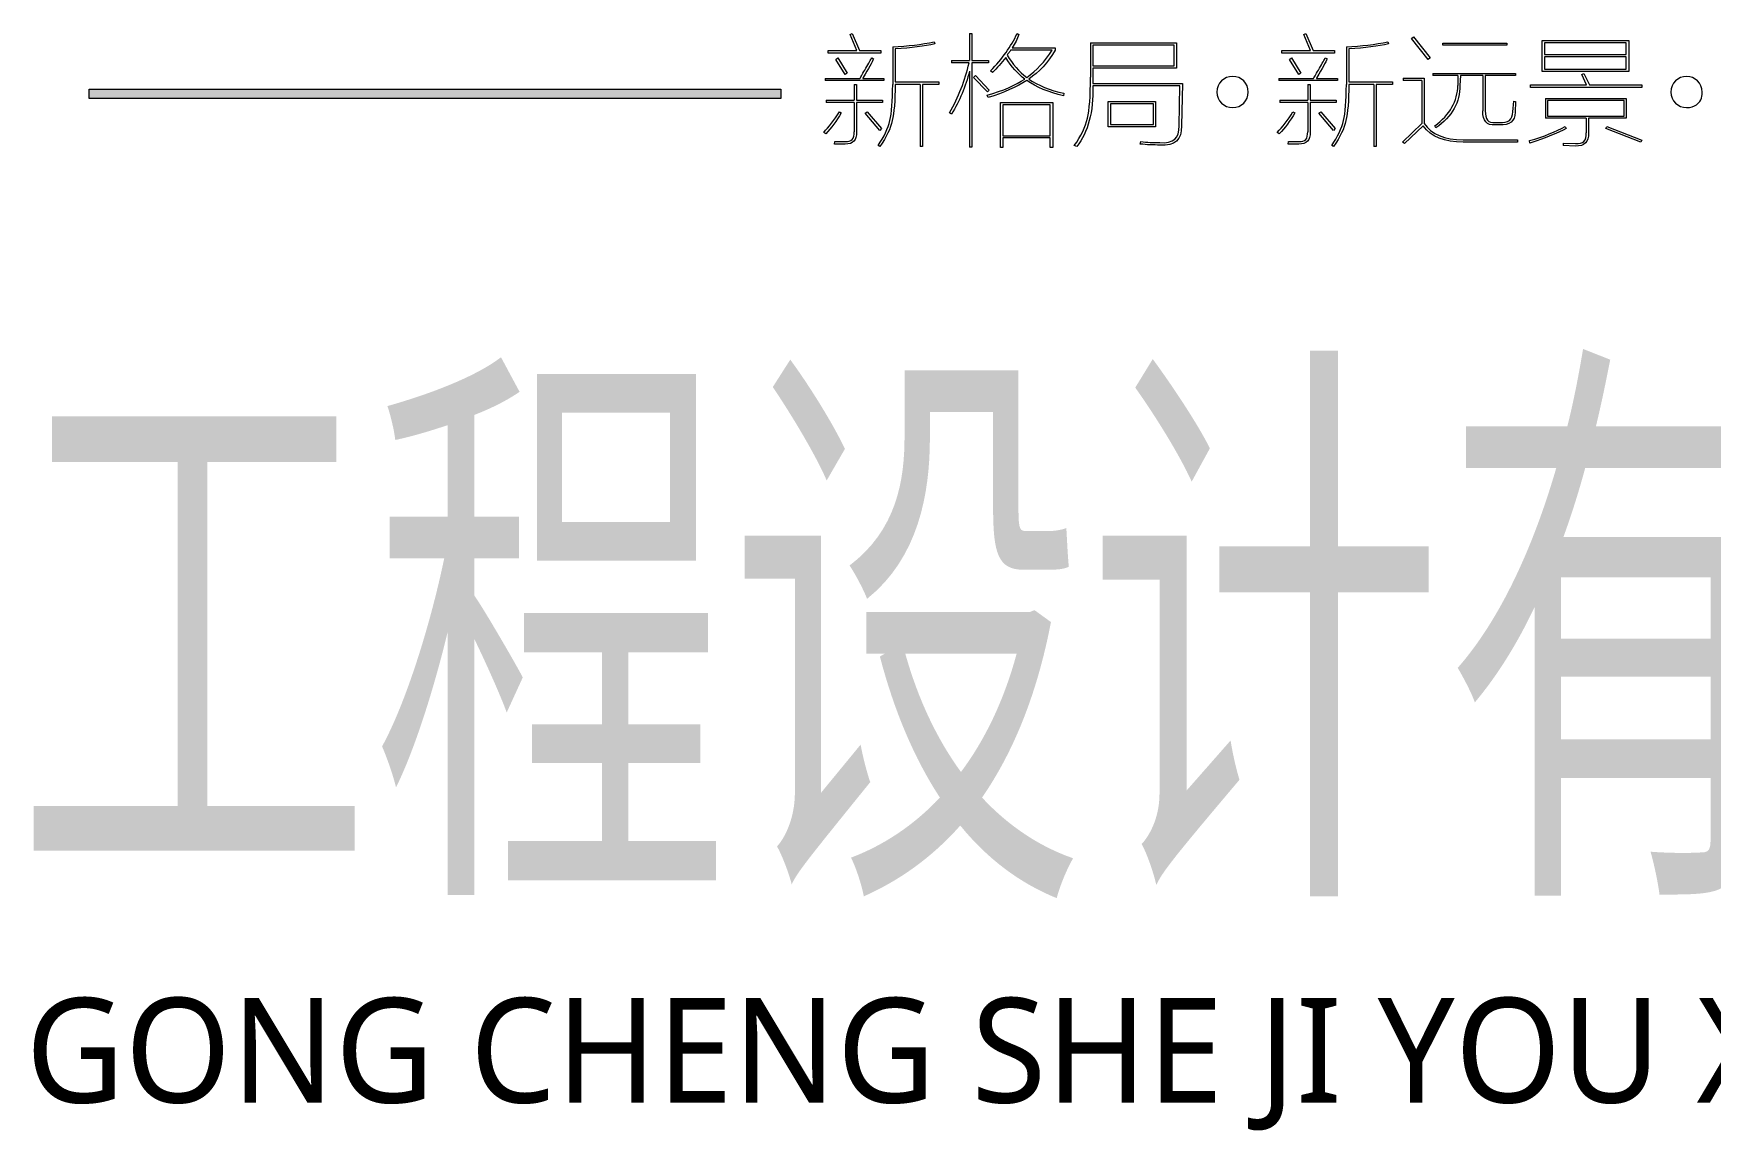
# Model space of a CAD drawing. Header units: inches. Extents: x -3272461 to -2504170, y 403793 to 1071042.
# Drawn here: x -2657139 to -2654256, y 762362 to 764248 of the extents above; entities that cross this region are included whole.
import ezdxf

# ---------------------------------------------------------------- set-up
doc = ezdxf.new("R2010")
doc.units = ezdxf.units.IN
doc.header["$LTSCALE"] = 1000
doc.header["$MEASUREMENT"] = 0
doc.layers.get('0').update_dxf_attribs({"lineweight": 18})
doc.layers.add('图层 1', color=7, linetype='Continuous', lineweight=18)
doc.styles.add('-黑体', font='', dxfattribs={"width": 0.7})
doc.styles.get('-黑体').set_extended_font_data('微软雅黑')

msp = doc.modelspace()

# ---------------------------------------------------------------- hatches: boundary and pattern name
msp.add_hatch(color=256).paths.add_polyline_path([(-2657043.1, 764152.3), (-2655854.5, 764152.3), (-2655854.5, 764136.3), (-2657043.1, 764136.3)], flags=0)

# ---------------------------------------------------------------- linework, layer by layer
at = {"lineweight": 9}
for p, q in [((-2655735.2, 764246.4), (-2655731.8, 764248)), ((-2655723.4, 764218.6), (-2655735.2, 764246.4)), ((-2655731.8, 764248), (-2655719.2, 764218.6)), ((-2655662, 764225.3), (-2655662, 764160.6)), ((-2655529.9, 764248), (-2655529.9, 764201.8)), ((-2655525.7, 764248), (-2655525.7, 764201.8)), ((-2655382.7, 764223.6), (-2655382.7, 764219.5)), ((-2655322.1, 764232.1), (-2655322.1, 764173.2)), ((-2655178.3, 764227.9), (-2655317.9, 764227.9)), ((-2655317.9, 764227.9), (-2655317.9, 764192.5)), ((-2655178.3, 764192.5), (-2655178.3, 764227.9)), ((-2655174.1, 764232.1), (-2655174.1, 764188.3)), ((-2654955.5, 764246.4), (-2654952.1, 764248)), ((-2654943.7, 764218.6), (-2654955.5, 764246.4)), ((-2654952.1, 764248), (-2654939.5, 764218.6)), ((-2654882.3, 764225.3), (-2654882.3, 764160.6)), ((-2654770.4, 764239.6), (-2654767, 764242.1)), ((-2654741.8, 764203.5), (-2654770.4, 764239.6)), ((-2654767, 764242.1), (-2654738.4, 764206)), ((-2654716.6, 764231.2), (-2654606.4, 764231.2)), ((-2654716.6, 764227.9), (-2654716.6, 764231.2)), ((-2654606.4, 764227.9), (-2654716.6, 764227.9)), ((-2654606.4, 764231.2), (-2654606.4, 764227.9)), ((-2654545.8, 764236.3), (-2654396.9, 764236.3)), ((-2654545.8, 764182.5), (-2654545.8, 764236.3)), ((-2654401.1, 764232.1), (-2654541.6, 764232.1)), ((-2654541.6, 764232.1), (-2654541.6, 764211.9)), ((-2654401.1, 764211.9), (-2654401.1, 764232.1)), ((-2654396.9, 764236.3), (-2654396.9, 764182.5)), ((-2655773, 764214.4), (-2655773, 764218.6)), ((-2655773, 764218.6), (-2655723.4, 764218.6)), ((-2655682.2, 764214.4), (-2655773, 764214.4)), ((-2655759.6, 764203.5), (-2655756.2, 764206)), ((-2655743.6, 764177.4), (-2655759.6, 764203.5)), ((-2655756.2, 764206), (-2655740.2, 764179.9)), ((-2655719.2, 764218.6), (-2655682.2, 764218.6)), ((-2655682.2, 764218.6), (-2655682.2, 764214.4)), ((-2655657.8, 764222), (-2655657.8, 764164.8)), ((-2655561, 764201.8), (-2655561, 764197.6)), ((-2655525.7, 764197.6), (-2655525.7, 764052.9)), ((-2655497.1, 764201.8), (-2655497.1, 764197.6)), ((-2654993.3, 764214.4), (-2654993.3, 764218.6)), ((-2654993.3, 764218.6), (-2654943.7, 764218.6)), ((-2654902.5, 764214.4), (-2654993.3, 764214.4)), ((-2654979.9, 764203.5), (-2654976.5, 764206)), ((-2654963.9, 764177.4), (-2654979.9, 764203.5)), ((-2654976.5, 764206), (-2654960.5, 764179.9)), ((-2654939.5, 764218.6), (-2654902.5, 764218.6)), ((-2654902.5, 764218.6), (-2654902.5, 764214.4)), ((-2654878.1, 764222), (-2654878.1, 764164.8)), ((-2654738.4, 764206), (-2654741.8, 764203.5)), ((-2654541.6, 764211.9), (-2654401.1, 764211.9)), ((-2654401.1, 764207.7), (-2654541.6, 764207.7)), ((-2654541.6, 764207.7), (-2654541.6, 764186.6)), ((-2654401.1, 764186.6), (-2654401.1, 764207.7)), ((-2655778.1, 764170.7), (-2655778.1, 764167.3)), ((-2655740.2, 764179.9), (-2655743.6, 764177.4)), ((-2655677.1, 764170.7), (-2655677.1, 764167.3)), ((-2655582.9, 764164.8), (-2655582.9, 764160.6)), ((-2655529.9, 764183.3), (-2655529.9, 764052.9)), ((-2655523.2, 764172.4), (-2655519.8, 764175.7)), ((-2655498.8, 764147.9), (-2655523.2, 764172.4)), ((-2655519.8, 764175.7), (-2655496.3, 764150.5)), ((-2655317.9, 764192.5), (-2655178.3, 764192.5)), ((-2655317.9, 764188.3), (-2655317.9, 764173.2)), ((-2655317.9, 764173.2), (-2655317.9, 764162.3)), ((-2654998.4, 764170.7), (-2654998.4, 764167.3)), ((-2654960.5, 764179.9), (-2654963.9, 764177.4)), ((-2654897.4, 764170.7), (-2654897.4, 764167.3)), ((-2654803.2, 764164.8), (-2654803.2, 764160.6)), ((-2654784.7, 764171.5), (-2654784.7, 764167.3)), ((-2654752.8, 764167.3), (-2654752.8, 764093.3)), ((-2654748.5, 764171.5), (-2654748.5, 764093.3)), ((-2654733.4, 764179.1), (-2654733.4, 764175.7)), ((-2654690.5, 764175.7), (-2654690.5, 764158.9)), ((-2654647.6, 764175.7), (-2654647.6, 764115.1)), ((-2654643.4, 764175.7), (-2654643.4, 764115.1)), ((-2654591.3, 764179.1), (-2654591.3, 764175.7)), ((-2654396.9, 764182.5), (-2654545.8, 764182.5)), ((-2654541.6, 764186.6), (-2654401.1, 764186.6)), ((-2654477.7, 764177.4), (-2654474.3, 764179.1)), ((-2654469.3, 764159.7), (-2654477.7, 764177.4)), ((-2654474.3, 764179.1), (-2654464.2, 764159.7)), ((-2655728.4, 764160.6), (-2655728.4, 764133.7)), ((-2655724.2, 764160.6), (-2655724.2, 764133.7)), ((-2655614.9, 764160.6), (-2655614.9, 764053.7)), ((-2655610.7, 764160.6), (-2655610.7, 764053.7)), ((-2655496.3, 764150.5), (-2655498.8, 764147.9)), ((-2654948.7, 764160.6), (-2654948.7, 764133.7)), ((-2654944.5, 764160.6), (-2654944.5, 764133.7)), ((-2654835.2, 764160.6), (-2654835.2, 764053.7)), ((-2654831, 764160.6), (-2654831, 764053.7)), ((-2654566, 764155.5), (-2654566, 764159.7)), ((-2654566, 764159.7), (-2654469.3, 764159.7)), ((-2654374.2, 764155.5), (-2654566, 764155.5)), ((-2654539.9, 764136.2), (-2654539.9, 764102.5)), ((-2654464.2, 764159.7), (-2654374.2, 764159.7)), ((-2654401.1, 764136.2), (-2654401.1, 764102.5)), ((-2654374.2, 764159.7), (-2654374.2, 764155.5)), ((-2655776.4, 764133.7), (-2655776.4, 764129.4)), ((-2655728.4, 764129.4), (-2655728.4, 764079)), ((-2655724.2, 764129.4), (-2655724.2, 764079)), ((-2655709.1, 764110.9), (-2655705.7, 764113.5)), ((-2655683.9, 764081.5), (-2655709.1, 764110.9)), ((-2655705.7, 764113.5), (-2655681.3, 764084.9)), ((-2655679.6, 764133.7), (-2655679.6, 764129.4)), ((-2655476.9, 764129.4), (-2655386.9, 764129.4)), ((-2655476.9, 764052.1), (-2655476.9, 764129.4)), ((-2655472.7, 764125.3), (-2655472.7, 764072.3)), ((-2655391.1, 764125.3), (-2655472.7, 764125.3)), ((-2655391.1, 764072.3), (-2655391.1, 764125.3)), ((-2655386.9, 764129.4), (-2655386.9, 764052.1)), ((-2655291.9, 764131.1), (-2655210.3, 764131.1)), ((-2655291.9, 764087.4), (-2655291.9, 764131.1)), ((-2655213.7, 764126.9), (-2655287.7, 764126.9)), ((-2655287.7, 764126.9), (-2655287.7, 764091.6)), ((-2655213.7, 764091.6), (-2655213.7, 764126.9)), ((-2655210.3, 764131.1), (-2655210.3, 764087.4)), ((-2654996.7, 764133.7), (-2654996.7, 764129.4)), ((-2654948.7, 764129.4), (-2654948.7, 764079)), ((-2654944.5, 764129.4), (-2654944.5, 764079)), ((-2654929.4, 764110.9), (-2654926, 764113.5)), ((-2654904.2, 764081.5), (-2654929.4, 764110.9)), ((-2654926, 764113.5), (-2654901.6, 764084.9)), ((-2654900, 764133.7), (-2654900, 764129.4)), ((-2654404.5, 764132.8), (-2654536.6, 764132.8)), ((-2654536.6, 764132.8), (-2654536.6, 764105.9)), ((-2654404.5, 764105.9), (-2654404.5, 764132.8)), ((-2655681.3, 764084.9), (-2655683.9, 764081.5)), ((-2655210.3, 764087.4), (-2655291.9, 764087.4)), ((-2655287.7, 764091.6), (-2655213.7, 764091.6)), ((-2654901.6, 764084.9), (-2654904.2, 764081.5)), ((-2654536.6, 764105.9), (-2654404.5, 764105.9)), ((-2654470.1, 764102.5), (-2654470.1, 764077.3)), ((-2654465.9, 764102.5), (-2654465.9, 764077.3)), ((-2654436.5, 764084.9), (-2654434.8, 764088.3)), ((-2654375.9, 764061.3), (-2654436.5, 764084.9)), ((-2654434.8, 764088.3), (-2654374.2, 764064.7)), ((-2655472.7, 764052.1), (-2655476.9, 764052.1)), ((-2655472.7, 764072.3), (-2655391.1, 764072.3)), ((-2655391.1, 764068.9), (-2655472.7, 764068.9)), ((-2655472.7, 764068.9), (-2655472.7, 764052.1)), ((-2655391.1, 764052.1), (-2655391.1, 764068.9)), ((-2655386.9, 764052.1), (-2655391.1, 764052.1)), ((-2654587.9, 764065.5), (-2654587.9, 764061.3)), ((-2654509.7, 764059.6), (-2654509.7, 764055.4)), ((-2654374.2, 764064.7), (-2654375.9, 764061.3))]:
    msp.add_line(p, q, dxfattribs=at)
at = {"lineweight": 0}
for p, q in [((-2657043.1, 764152.3), (-2655854.5, 764152.3)), ((-2655854.5, 764136.3), (-2657043.1, 764136.3)), ((-2655854.5, 764152.3), (-2655854.5, 764136.3))]:
    msp.add_line(p, q, dxfattribs=at)
at = {"lineweight": 9}
for points in [[(-2655662, 764225.3), (-2655636.2, 764226.5), (-2655612.4, 764229.3), (-2655590.5, 764233.7)], [(-2655589.7, 764230.4), (-2655607, 764225.9), (-2655629.8, 764223.1), (-2655657.8, 764222)], [(-2655590.5, 764233.7), (-2655590.5, 764233.7), (-2655589.7, 764230.4), (-2655589.7, 764230.4)], [(-2655529.9, 764248), (-2655529.9, 764248), (-2655525.7, 764248), (-2655525.7, 764248)], [(-2655493.7, 764184.1), (-2655473.6, 764204.3), (-2655458.4, 764225.6), (-2655448.3, 764248)], [(-2655456.7, 764223.6), (-2655456.7, 764223.6), (-2655382.7, 764223.6), (-2655382.7, 764223.6)], [(-2655445, 764246.4), (-2655447.8, 764238.5), (-2655451.7, 764230.9), (-2655456.7, 764223.6)], [(-2655448.3, 764248), (-2655448.3, 764248), (-2655445, 764246.4), (-2655445, 764246.4)], [(-2655322.1, 764232.1), (-2655322.1, 764232.1), (-2655174.1, 764232.1), (-2655174.1, 764232.1)], [(-2654882.3, 764225.3), (-2654856.5, 764226.5), (-2654832.7, 764229.3), (-2654810.8, 764233.7)], [(-2654810, 764230.4), (-2654827.3, 764225.9), (-2654850.1, 764223.1), (-2654878.1, 764222)], [(-2654810.8, 764233.7), (-2654810.8, 764233.7), (-2654810, 764230.4), (-2654810, 764230.4)], [(-2655694.8, 764204.3), (-2655697.6, 764198.7), (-2655703.5, 764188), (-2655712.5, 764172.4)], [(-2655708.2, 764188.3), (-2655703.2, 764197.3), (-2655699.8, 764203.2), (-2655698.1, 764206)], [(-2655698.1, 764206), (-2655698.1, 764206), (-2655694.8, 764204.3), (-2655694.8, 764204.3)], [(-2655564.4, 764111.8), (-2655548.7, 764138.7), (-2655537.5, 764167.3), (-2655530.8, 764197.6)], [(-2655561, 764201.8), (-2655561, 764201.8), (-2655529.9, 764201.8), (-2655529.9, 764201.8)], [(-2655530.8, 764197.6), (-2655530.8, 764197.6), (-2655561, 764197.6), (-2655561, 764197.6)], [(-2655525.7, 764201.8), (-2655525.7, 764201.8), (-2655497.1, 764201.8), (-2655497.1, 764201.8)], [(-2655497.1, 764197.6), (-2655497.1, 764197.6), (-2655525.7, 764197.6), (-2655525.7, 764197.6)], [(-2655467.7, 764206.8), (-2655475, 764197.3), (-2655482.6, 764188.6), (-2655490.4, 764180.8)], [(-2655434.9, 764169.8), (-2655446.6, 764178.2), (-2655457.6, 764190.6), (-2655467.7, 764206.8)], [(-2655461.8, 764215.2), (-2655463.5, 764213.6), (-2655464.6, 764212.2), (-2655465.2, 764211)], [(-2655465.2, 764211), (-2655456.2, 764195.3), (-2655445, 764182.5), (-2655431.5, 764172.4)], [(-2655459.3, 764219.5), (-2655459.8, 764218.9), (-2655460.7, 764217.5), (-2655461.8, 764215.2)], [(-2655387.8, 764219.5), (-2655387.8, 764219.5), (-2655459.3, 764219.5), (-2655459.3, 764219.5)], [(-2655431.5, 764172.4), (-2655415.2, 764184.1), (-2655400.7, 764199.8), (-2655387.8, 764219.5)], [(-2655382.7, 764219.5), (-2655395.1, 764198.1), (-2655410.2, 764181.6), (-2655428.1, 764169.8)], [(-2654915.1, 764204.3), (-2654917.9, 764198.7), (-2654923.8, 764188), (-2654932.8, 764172.4)], [(-2654928.6, 764188.3), (-2654923.5, 764197.3), (-2654920.1, 764203.2), (-2654918.5, 764206)], [(-2654918.5, 764206), (-2654918.5, 764206), (-2654915.1, 764204.3), (-2654915.1, 764204.3)], [(-2655677.1, 764167.3), (-2655677.1, 764167.3), (-2655778.1, 764167.3), (-2655778.1, 764167.3)], [(-2655778.1, 764170.7), (-2655778.1, 764170.7), (-2655718.3, 764170.7), (-2655718.3, 764170.7)], [(-2655718.3, 764170.7), (-2655716.6, 764174), (-2655713.3, 764179.9), (-2655708.2, 764188.3)], [(-2655713.3, 764170.7), (-2655713.3, 764170.7), (-2655677.1, 764170.7), (-2655677.1, 764170.7)], [(-2655712.5, 764172.4), (-2655713, 764171.8), (-2655713.3, 764171.2), (-2655713.3, 764170.7)], [(-2655657.8, 764164.8), (-2655657.8, 764164.8), (-2655582.9, 764164.8), (-2655582.9, 764164.8)], [(-2655529.9, 764183.3), (-2655536.7, 764156.9), (-2655547, 764132.3), (-2655561, 764109.3)], [(-2655499.6, 764142.1), (-2655472.2, 764149.9), (-2655450.6, 764159.2), (-2655434.9, 764169.8)], [(-2655431.5, 764167.3), (-2655448.9, 764156.1), (-2655471, 764146.3), (-2655498, 764137.9)], [(-2655490.4, 764180.8), (-2655490.4, 764180.8), (-2655493.7, 764184.1), (-2655493.7, 764184.1)], [(-2655368.4, 764141.2), (-2655393.7, 764146.8), (-2655414.7, 764155.5), (-2655431.5, 764167.3)], [(-2655428.1, 764169.8), (-2655411.9, 764158.6), (-2655391.7, 764150.5), (-2655367.6, 764145.4)], [(-2655327.2, 764102.5), (-2655323.8, 764116.5), (-2655322.1, 764140.1), (-2655322.1, 764173.2)], [(-2655174.1, 764188.3), (-2655174.1, 764188.3), (-2655317.9, 764188.3), (-2655317.9, 764188.3)], [(-2654897.4, 764167.3), (-2654897.4, 764167.3), (-2654998.4, 764167.3), (-2654998.4, 764167.3)], [(-2654998.4, 764170.7), (-2654998.4, 764170.7), (-2654938.6, 764170.7), (-2654938.6, 764170.7)], [(-2654938.6, 764170.7), (-2654937, 764174), (-2654933.6, 764179.9), (-2654928.6, 764188.3)], [(-2654933.6, 764170.7), (-2654933.6, 764170.7), (-2654897.4, 764170.7), (-2654897.4, 764170.7)], [(-2654932.8, 764172.4), (-2654933.3, 764171.8), (-2654933.6, 764171.2), (-2654933.6, 764170.7)], [(-2654878.1, 764164.8), (-2654878.1, 764164.8), (-2654803.2, 764164.8), (-2654803.2, 764164.8)], [(-2654784.7, 764171.5), (-2654784.7, 764171.5), (-2654748.5, 764171.5), (-2654748.5, 764171.5)], [(-2654752.8, 764167.3), (-2654752.8, 764167.3), (-2654784.7, 764167.3), (-2654784.7, 764167.3)], [(-2654733.4, 764179.1), (-2654733.4, 764179.1), (-2654591.3, 764179.1), (-2654591.3, 764179.1)], [(-2654690.5, 764175.7), (-2654690.5, 764175.7), (-2654733.4, 764175.7), (-2654733.4, 764175.7)], [(-2654686.3, 764175.7), (-2654686.3, 764175.7), (-2654687.1, 764158.9), (-2654687.1, 764158.9)], [(-2654647.6, 764175.7), (-2654647.6, 764175.7), (-2654686.3, 764175.7), (-2654686.3, 764175.7)], [(-2654591.3, 764175.7), (-2654591.3, 764175.7), (-2654643.4, 764175.7), (-2654643.4, 764175.7)], [(-2655728.4, 764160.6), (-2655728.4, 764160.6), (-2655724.2, 764160.6), (-2655724.2, 764160.6)], [(-2655667, 764098.3), (-2655663.7, 764111.2), (-2655662, 764132), (-2655662, 764160.6)], [(-2655657.8, 764160.6), (-2655657.8, 764132.5), (-2655659.5, 764111.8), (-2655662.8, 764098.3)], [(-2655614.9, 764160.6), (-2655614.9, 764160.6), (-2655657.8, 764160.6), (-2655657.8, 764160.6)], [(-2655582.9, 764160.6), (-2655582.9, 764160.6), (-2655610.7, 764160.6), (-2655610.7, 764160.6)], [(-2655498, 764137.9), (-2655498, 764137.9), (-2655499.6, 764142.1), (-2655499.6, 764142.1)], [(-2655367.6, 764145.4), (-2655367.6, 764145.4), (-2655368.4, 764141.2), (-2655368.4, 764141.2)], [(-2655317.9, 764158.1), (-2655316.8, 764113.2), (-2655326.1, 764078.4), (-2655345.7, 764053.7)], [(-2655317.9, 764162.3), (-2655317.9, 764162.3), (-2655164, 764162.3), (-2655164, 764162.3)], [(-2655168.2, 764158.1), (-2655168.2, 764158.1), (-2655317.9, 764158.1), (-2655317.9, 764158.1)], [(-2655169.9, 764089.1), (-2655169.9, 764089.1), (-2655168.2, 764158.1), (-2655168.2, 764158.1)], [(-2655164, 764162.3), (-2655164, 764162.3), (-2655165.7, 764089.1), (-2655165.7, 764089.1)], [(-2654948.7, 764160.6), (-2654948.7, 764160.6), (-2654944.5, 764160.6), (-2654944.5, 764160.6)], [(-2654887.3, 764098.3), (-2654884, 764111.2), (-2654882.3, 764132), (-2654882.3, 764160.6)], [(-2654878.1, 764160.6), (-2654878.1, 764132.5), (-2654879.8, 764111.8), (-2654883.1, 764098.3)], [(-2654835.2, 764160.6), (-2654835.2, 764160.6), (-2654878.1, 764160.6), (-2654878.1, 764160.6)], [(-2654803.2, 764160.6), (-2654803.2, 764160.6), (-2654831, 764160.6), (-2654831, 764160.6)], [(-2654730, 764089.1), (-2654704.3, 764108.7), (-2654691.1, 764132), (-2654690.5, 764158.9)], [(-2654687.1, 764158.9), (-2654686.6, 764130.3), (-2654700.3, 764105.9), (-2654728.4, 764085.7)], [(-2654539.9, 764136.2), (-2654539.9, 764136.2), (-2654401.1, 764136.2), (-2654401.1, 764136.2)], [(-2655780.6, 764078.1), (-2655771.6, 764087.1), (-2655762.6, 764098.9), (-2655753.7, 764113.5)], [(-2655750.3, 764111.8), (-2655758.7, 764097.8), (-2655767.7, 764085.7), (-2655777.2, 764075.6)], [(-2655776.4, 764133.7), (-2655776.4, 764133.7), (-2655728.4, 764133.7), (-2655728.4, 764133.7)], [(-2655728.4, 764129.4), (-2655728.4, 764129.4), (-2655776.4, 764129.4), (-2655776.4, 764129.4)], [(-2655753.7, 764113.5), (-2655753.7, 764113.5), (-2655750.3, 764111.8), (-2655750.3, 764111.8)], [(-2655724.2, 764133.7), (-2655724.2, 764133.7), (-2655679.6, 764133.7), (-2655679.6, 764133.7)], [(-2655679.6, 764129.4), (-2655679.6, 764129.4), (-2655724.2, 764129.4), (-2655724.2, 764129.4)], [(-2655561, 764109.3), (-2655561, 764109.3), (-2655564.4, 764111.8), (-2655564.4, 764111.8)], [(-2655000.9, 764078.1), (-2654991.9, 764087.1), (-2654982.9, 764098.9), (-2654974, 764113.5)], [(-2654970.6, 764111.8), (-2654979, 764097.8), (-2654988, 764085.7), (-2654997.5, 764075.6)], [(-2654996.7, 764133.7), (-2654996.7, 764133.7), (-2654948.7, 764133.7), (-2654948.7, 764133.7)], [(-2654948.7, 764129.4), (-2654948.7, 764129.4), (-2654996.7, 764129.4), (-2654996.7, 764129.4)], [(-2654974, 764113.5), (-2654974, 764113.5), (-2654970.6, 764111.8), (-2654970.6, 764111.8)], [(-2654944.5, 764133.7), (-2654944.5, 764133.7), (-2654900, 764133.7), (-2654900, 764133.7)], [(-2654900, 764129.4), (-2654900, 764129.4), (-2654944.5, 764129.4), (-2654944.5, 764129.4)], [(-2654626.6, 764090.8), (-2654641.2, 764089.6), (-2654648.2, 764097.8), (-2654647.6, 764115.1)], [(-2654643.4, 764115.1), (-2654644, 764100.6), (-2654638.4, 764093.8), (-2654626.6, 764095)], [(-2654619, 764095), (-2654603.9, 764093.8), (-2654596.3, 764100), (-2654596.3, 764113.5)], [(-2654592.1, 764112.6), (-2654592.7, 764097.5), (-2654601.6, 764090.2), (-2654619, 764090.8)], [(-2654596.3, 764113.5), (-2654596.3, 764113.5), (-2654594.6, 764132), (-2654594.6, 764132)], [(-2654594.6, 764132), (-2654594.6, 764132), (-2654591.3, 764131.1), (-2654591.3, 764131.1)], [(-2654591.3, 764131.1), (-2654591.3, 764131.1), (-2654592.1, 764112.6), (-2654592.1, 764112.6)], [(-2655724.2, 764079), (-2655723.7, 764064.4), (-2655730.1, 764057.4), (-2655743.6, 764058)], [(-2655743.6, 764062.2), (-2655732.9, 764061.6), (-2655727.9, 764067.2), (-2655728.4, 764079)], [(-2655687.2, 764055.4), (-2655676.6, 764070.6), (-2655669.9, 764084.9), (-2655667, 764098.3)], [(-2655662.8, 764098.3), (-2655665.6, 764084.9), (-2655672.6, 764070), (-2655683.9, 764053.7)], [(-2655349.9, 764055.4), (-2655338.1, 764071.7), (-2655330.6, 764087.4), (-2655327.2, 764102.5)], [(-2655165.7, 764089.1), (-2655164.6, 764065.5), (-2655176.9, 764054.6), (-2655202.7, 764056.3)], [(-2655202.7, 764060.5), (-2655179.7, 764058.8), (-2655168.8, 764068.4), (-2655169.9, 764089.1)], [(-2654944.5, 764079), (-2654944, 764064.4), (-2654950.4, 764057.4), (-2654963.9, 764058)], [(-2654963.9, 764062.2), (-2654953.2, 764061.6), (-2654948.2, 764067.2), (-2654948.7, 764079)], [(-2654907.5, 764055.4), (-2654896.9, 764070.6), (-2654890.2, 764084.9), (-2654887.3, 764098.3)], [(-2654883.1, 764098.3), (-2654885.9, 764084.9), (-2654892.9, 764070), (-2654904.2, 764053.7)], [(-2654785.5, 764061.3), (-2654785.5, 764061.3), (-2654752.8, 764093.3), (-2654752.8, 764093.3)], [(-2654750.2, 764089.1), (-2654750.2, 764089.1), (-2654782.2, 764058.8), (-2654782.2, 764058.8)], [(-2654681.3, 764061.3), (-2654713.8, 764061.3), (-2654736.8, 764070.6), (-2654750.2, 764089.1)], [(-2654748.5, 764093.3), (-2654736.2, 764074.8), (-2654713.8, 764065.5), (-2654681.3, 764065.5)], [(-2654728.4, 764085.7), (-2654728.4, 764085.7), (-2654730, 764089.1), (-2654730, 764089.1)], [(-2654626.6, 764095), (-2654626.6, 764095), (-2654619, 764095), (-2654619, 764095)], [(-2654619, 764090.8), (-2654619, 764090.8), (-2654626.6, 764090.8), (-2654626.6, 764090.8)], [(-2654567.7, 764063.9), (-2654542.5, 764071.1), (-2654522, 764079.3), (-2654506.3, 764088.3)], [(-2654504.6, 764084.9), (-2654517.5, 764077.6), (-2654538.2, 764069.2), (-2654566.8, 764059.6)], [(-2654470.1, 764102.5), (-2654470.1, 764102.5), (-2654539.9, 764102.5), (-2654539.9, 764102.5)], [(-2654506.3, 764088.3), (-2654506.3, 764088.3), (-2654504.6, 764084.9), (-2654504.6, 764084.9)], [(-2654401.1, 764102.5), (-2654401.1, 764102.5), (-2654465.9, 764102.5), (-2654465.9, 764102.5)], [(-2655777.2, 764075.6), (-2655777.2, 764075.6), (-2655780.6, 764078.1), (-2655780.6, 764078.1)], [(-2655762.1, 764058), (-2655762.1, 764058), (-2655761.2, 764062.2), (-2655761.2, 764062.2)], [(-2655743.6, 764058), (-2655749.7, 764058), (-2655755.9, 764058), (-2655762.1, 764058)], [(-2655761.2, 764062.2), (-2655755.1, 764062.2), (-2655749.2, 764062.2), (-2655743.6, 764062.2)], [(-2655683.9, 764053.7), (-2655683.9, 764053.7), (-2655687.2, 764055.4), (-2655687.2, 764055.4)], [(-2655610.7, 764053.7), (-2655610.7, 764053.7), (-2655614.9, 764053.7), (-2655614.9, 764053.7)], [(-2655525.7, 764052.9), (-2655525.7, 764052.9), (-2655529.9, 764052.9), (-2655529.9, 764052.9)], [(-2655345.7, 764053.7), (-2655345.7, 764053.7), (-2655349.9, 764055.4), (-2655349.9, 764055.4)], [(-2655236.4, 764058), (-2655236.4, 764058), (-2655235.5, 764062.2), (-2655235.5, 764062.2)], [(-2655202.7, 764056.3), (-2655213.9, 764056.3), (-2655225.2, 764056.8), (-2655236.4, 764058)], [(-2655235.5, 764062.2), (-2655224.9, 764061), (-2655213.9, 764060.5), (-2655202.7, 764060.5)], [(-2654997.5, 764075.6), (-2654997.5, 764075.6), (-2655000.9, 764078.1), (-2655000.9, 764078.1)], [(-2654982.4, 764058), (-2654982.4, 764058), (-2654981.5, 764062.2), (-2654981.5, 764062.2)], [(-2654963.9, 764058), (-2654970.1, 764058), (-2654976.2, 764058), (-2654982.4, 764058)], [(-2654981.5, 764062.2), (-2654975.4, 764062.2), (-2654969.5, 764062.2), (-2654963.9, 764062.2)], [(-2654904.2, 764053.7), (-2654904.2, 764053.7), (-2654907.5, 764055.4), (-2654907.5, 764055.4)], [(-2654831, 764053.7), (-2654831, 764053.7), (-2654835.2, 764053.7), (-2654835.2, 764053.7)], [(-2654782.2, 764058.8), (-2654782.2, 764058.8), (-2654785.5, 764061.3), (-2654785.5, 764061.3)], [(-2654681.3, 764065.5), (-2654681.3, 764065.5), (-2654587.9, 764065.5), (-2654587.9, 764065.5)], [(-2654587.9, 764061.3), (-2654587.9, 764061.3), (-2654681.3, 764061.3), (-2654681.3, 764061.3)], [(-2654566.8, 764059.6), (-2654566.8, 764059.6), (-2654567.7, 764063.9), (-2654567.7, 764063.9)], [(-2654509.7, 764059.6), (-2654509.7, 764059.6), (-2654488.6, 764058.8), (-2654488.6, 764058.8)], [(-2654488.6, 764054.6), (-2654488.6, 764054.6), (-2654509.7, 764055.4), (-2654509.7, 764055.4)], [(-2654465.9, 764077.3), (-2654465.4, 764061.6), (-2654472.9, 764054), (-2654488.6, 764054.6)], [(-2654488.6, 764058.8), (-2654475.2, 764057.7), (-2654469, 764063.9), (-2654470.1, 764077.3)]]:
    msp.add_open_spline(points, degree=3, dxfattribs=at)
for points, knots in [([(-2655050.8, 764147.5), (-2655050.8, 764132.7), (-2655062.9, 764120.6), (-2655077.8, 764120.6), (-2655092.7, 764120.6), (-2655104.7, 764132.7), (-2655104.7, 764147.5), (-2655104.7, 764162.4), (-2655092.7, 764174.4), (-2655077.8, 764174.4), (-2655062.9, 764174.4), (-2655050.8, 764162.4), (-2655050.8, 764147.5)], [0, 0, 0, 0, 41.210173, 41.210173, 41.210173, 82.420345, 82.420345, 82.420345, 123.630518, 123.630518, 123.630518, 164.840691, 164.840691, 164.840691, 164.840691]), ([(-2654270.6, 764147.5), (-2654270.6, 764147.5), (-2654270.6, 764147.5), (-2654270.6, 764147.5), (-2654270.6, 764147.5), (-2654270.6, 764147.5), (-2654270.6, 764132.7), (-2654282.7, 764120.6), (-2654297.6, 764120.6), (-2654312.4, 764120.6), (-2654324.5, 764132.7), (-2654324.5, 764147.5), (-2654324.5, 764162.4), (-2654312.4, 764174.4), (-2654297.6, 764174.4), (-2654282.7, 764174.4), (-2654270.6, 764162.4), (-2654270.6, 764147.5)], [0, 0, 0, 0, 1.299713, 2.599425, 5.198851, 10.397701, 20.795402, 41.590805, 41.590805, 41.590805, 83.181609, 83.181609, 83.181609, 124.772414, 124.772414, 124.772414, 166.363219, 166.363219, 166.363219, 166.363219])]:
    msp.add_open_spline(points, degree=3, knots=knots, dxfattribs=at)
at = {"layer": '图层 1', "lineweight": 0}
msp.add_line((-2657043.1, 764136.3), (-2657043.1, 764152.3), dxfattribs=at)

# ---------------------------------------------------------------- texts
at = {"style": '-黑体', "width": 0.6}
msp.add_text('工程设计有限公司', height=750, dxfattribs=at).set_placement((-2657170.6, 762846.4))
at = {"insert": (-2657213.5, 762362), "char_height": 180, "width": 7219.855, "attachment_point": 7, "style": '-黑体'}
msp.add_mtext('{\\W1; GONG CHENG SHE JI YOU XIAN GONG SI }', dxfattribs=at)

doc.saveas('drawing.dxf')
